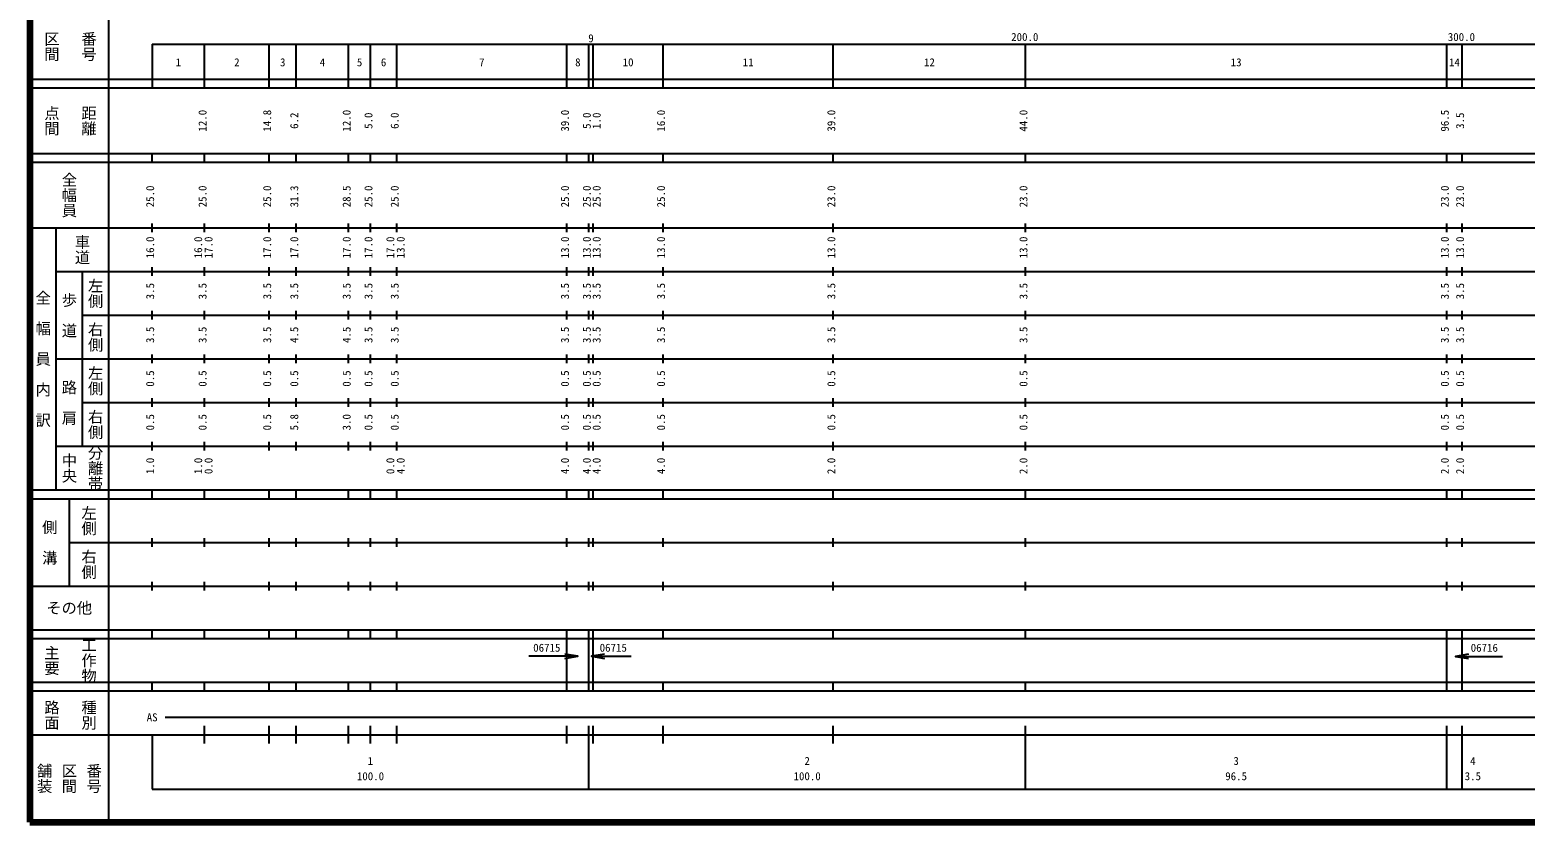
# Model space of a CAD drawing. Units: millimetres on the paper, enlarged 1000 times. Extents: x 40000 to 680000, y 20000 to 380000.
# Drawn here: x 40000 to 382429, y 20000 to 201279 of the extents above; entities that cross this region are included whole.
import ezdxf
from ezdxf.enums import TextEntityAlignment as Align

# ---------------------------------------------------------------- set-up
doc = ezdxf.new("R2010")
doc.units = ezdxf.units.MM
doc.header["$LTSCALE"] = 1000
for name, color, linetype, lineweight in [('M-BGD-EXST', 7, 'Continuous', 25), ('M-TTL', 2, 'Continuous', 140), ('M-TTL-BAND', 7, 'Continuous', 25)]:
    doc.layers.add(name, color=color, linetype=linetype, lineweight=lineweight)
doc.styles.add('@ＭＳ ゴシック', font='')
doc.styles.add('ＭＳ ゴシック', font='')
doc.styles.get('@ＭＳ ゴシック').set_extended_font_data('@MS Gothic')
doc.styles.get('ＭＳ ゴシック').set_extended_font_data('MS Gothic')

# ---------------------------------------------------------------- blocks, each defined once
blk = doc.blocks.new('open_arrow')
at = {"color": 0, "linetype": 'Continuous', "lineweight": -2}
blk.add_lwpolyline([(7.5, 1.25), (0, 0), (7.5, -1.25)], dxfattribs=at)

msp = doc.modelspace()

# ---------------------------------------------------------------- linework, layer by layer
at = {"layer": 'M-BGD-EXST'}
for p, q in [((165524, 57936), (154264, 57936)), ((168604, 57936), (177737, 57936)), ((366498, 57925), (377221, 57925))]:
    msp.add_line(p, q, dxfattribs=at)
at = {"layer": 'M-TTL'}
for p, q in [((40000, 380000), (40000, 20000)), ((40000, 20000), (680000, 20000))]:
    msp.add_line(p, q, dxfattribs=at)
at = {"layer": 'M-TTL-BAND'}
for p, q in [((58000, 370000), (58000, 20000)), ((68000, 198000), (579000, 198000)), ((68000, 198000), (68000, 188000)), ((80000, 188000), (80000, 198000)), ((94800, 188000), (94800, 198000)), ((101000, 188000), (101000, 198000)), ((113000, 188000), (113000, 198000)), ((118000, 188000), (118000, 198000)), ((124000, 188000), (124000, 198000)), ((163000, 188000), (163000, 198000)), ((168000, 188000), (168000, 198000)), ((169000, 188000), (169000, 198000)), ((185000, 188000), (185000, 198000)), ((224000, 188000), (224000, 198000)), ((268000, 188000), (268000, 198000)), ((364500, 188000), (364500, 198000)), ((368000, 188000), (368000, 198000)), ((40000, 190000), (579000, 190000)), ((40000, 188000), (579000, 188000)), ((40000, 173000), (579000, 173000)), ((68000, 171000), (68000, 173000)), ((80000, 171000), (80000, 173000)), ((94800, 171000), (94800, 173000)), ((101000, 171000), (101000, 173000)), ((113000, 171000), (113000, 173000)), ((118000, 171000), (118000, 173000)), ((124000, 171000), (124000, 173000)), ((163000, 171000), (163000, 173000)), ((168000, 171000), (168000, 173000)), ((169000, 171000), (169000, 173000)), ((185000, 171000), (185000, 173000)), ((224000, 171000), (224000, 173000)), ((268000, 171000), (268000, 173000)), ((364500, 171000), (364500, 173000)), ((368000, 171000), (368000, 173000)), ((40000, 171000), (579000, 171000)), ((40000, 156000), (579000, 156000)), ((46000, 96000), (46000, 156000)), ((68000, 155000), (68000, 157000)), ((80000, 155000), (80000, 157000)), ((94800, 155000), (94800, 157000)), ((101000, 155000), (101000, 157000)), ((113000, 155000), (113000, 157000)), ((118000, 155000), (118000, 157000)), ((124000, 155000), (124000, 157000)), ((163000, 155000), (163000, 157000)), ((168000, 155000), (168000, 157000)), ((169000, 155000), (169000, 157000)), ((185000, 155000), (185000, 157000)), ((224000, 155000), (224000, 157000)), ((268000, 155000), (268000, 157000)), ((364500, 155000), (364500, 157000)), ((368000, 155000), (368000, 157000)), ((46000, 146000), (579000, 146000)), ((52000, 146000), (52000, 106000)), ((68000, 145000), (68000, 147000)), ((80000, 145000), (80000, 147000)), ((94800, 145000), (94800, 147000)), ((101000, 145000), (101000, 147000)), ((113000, 145000), (113000, 147000)), ((118000, 145000), (118000, 147000)), ((124000, 145000), (124000, 147000)), ((163000, 145000), (163000, 147000)), ((168000, 145000), (168000, 147000)), ((169000, 145000), (169000, 147000)), ((185000, 145000), (185000, 147000)), ((224000, 145000), (224000, 147000)), ((268000, 145000), (268000, 147000)), ((364500, 145000), (364500, 147000)), ((368000, 145000), (368000, 147000)), ((68000, 135000), (68000, 137000)), ((80000, 135000), (80000, 137000)), ((94800, 135000), (94800, 137000)), ((101000, 135000), (101000, 137000)), ((113000, 135000), (113000, 137000)), ((118000, 135000), (118000, 137000)), ((124000, 135000), (124000, 137000)), ((163000, 135000), (163000, 137000)), ((168000, 135000), (168000, 137000)), ((169000, 135000), (169000, 137000)), ((185000, 135000), (185000, 137000)), ((224000, 135000), (224000, 137000)), ((268000, 135000), (268000, 137000)), ((364500, 135000), (364500, 137000)), ((368000, 135000), (368000, 137000)), ((52000, 136000), (579000, 136000)), ((68000, 125000), (68000, 127000)), ((80000, 125000), (80000, 127000)), ((94800, 125000), (94800, 127000)), ((101000, 125000), (101000, 127000)), ((113000, 125000), (113000, 127000)), ((118000, 125000), (118000, 127000)), ((124000, 125000), (124000, 127000)), ((163000, 125000), (163000, 127000)), ((168000, 125000), (168000, 127000)), ((169000, 125000), (169000, 127000)), ((185000, 125000), (185000, 127000)), ((224000, 125000), (224000, 127000)), ((268000, 125000), (268000, 127000)), ((364500, 125000), (364500, 127000)), ((368000, 125000), (368000, 127000)), ((46000, 126000), (579000, 126000)), ((68000, 115000), (68000, 117000)), ((80000, 115000), (80000, 117000)), ((94800, 115000), (94800, 117000)), ((101000, 115000), (101000, 117000)), ((113000, 115000), (113000, 117000)), ((118000, 115000), (118000, 117000)), ((124000, 115000), (124000, 117000)), ((163000, 115000), (163000, 117000)), ((168000, 115000), (168000, 117000)), ((169000, 115000), (169000, 117000)), ((185000, 115000), (185000, 117000)), ((224000, 115000), (224000, 117000)), ((268000, 115000), (268000, 117000)), ((364500, 115000), (364500, 117000)), ((368000, 115000), (368000, 117000)), ((52000, 116000), (579000, 116000)), ((68000, 105000), (68000, 107000)), ((80000, 105000), (80000, 107000)), ((94800, 105000), (94800, 107000)), ((101000, 105000), (101000, 107000)), ((113000, 105000), (113000, 107000)), ((118000, 105000), (118000, 107000)), ((124000, 105000), (124000, 107000)), ((163000, 105000), (163000, 107000)), ((168000, 105000), (168000, 107000)), ((169000, 105000), (169000, 107000)), ((185000, 105000), (185000, 107000)), ((224000, 105000), (224000, 107000)), ((268000, 105000), (268000, 107000)), ((364500, 105000), (364500, 107000)), ((368000, 105000), (368000, 107000)), ((46000, 106000), (579000, 106000)), ((40000, 96000), (579000, 96000)), ((68000, 94000), (68000, 96000)), ((80000, 94000), (80000, 96000)), ((94800, 94000), (94800, 96000)), ((101000, 94000), (101000, 96000)), ((113000, 94000), (113000, 96000)), ((118000, 94000), (118000, 96000)), ((124000, 94000), (124000, 96000)), ((163000, 94000), (163000, 96000)), ((168000, 94000), (168000, 96000)), ((169000, 94000), (169000, 96000)), ((185000, 94000), (185000, 96000)), ((224000, 94000), (224000, 96000)), ((268000, 94000), (268000, 96000)), ((364500, 94000), (364500, 96000)), ((368000, 94000), (368000, 96000)), ((40000, 94000), (579000, 94000)), ((49000, 94000), (49000, 74000)), ((49000, 84000), (579000, 84000)), ((68000, 83000), (68000, 85000)), ((80000, 83000), (80000, 85000)), ((94800, 83000), (94800, 85000)), ((101000, 83000), (101000, 85000)), ((113000, 83000), (113000, 85000)), ((118000, 83000), (118000, 85000)), ((124000, 83000), (124000, 85000)), ((163000, 83000), (163000, 85000)), ((168000, 83000), (168000, 85000)), ((169000, 83000), (169000, 85000)), ((185000, 83000), (185000, 85000)), ((224000, 83000), (224000, 85000)), ((268000, 83000), (268000, 85000)), ((364500, 83000), (364500, 85000)), ((368000, 83000), (368000, 85000)), ((40000, 74000), (579000, 74000)), ((68000, 73000), (68000, 75000)), ((80000, 73000), (80000, 75000)), ((94800, 73000), (94800, 75000)), ((101000, 73000), (101000, 75000)), ((113000, 73000), (113000, 75000)), ((118000, 73000), (118000, 75000)), ((124000, 73000), (124000, 75000)), ((163000, 73000), (163000, 75000)), ((168000, 73000), (168000, 75000)), ((169000, 73000), (169000, 75000)), ((185000, 73000), (185000, 75000)), ((224000, 73000), (224000, 75000)), ((268000, 73000), (268000, 75000)), ((364500, 73000), (364500, 75000)), ((368000, 73000), (368000, 75000)), ((40000, 64000), (579000, 64000)), ((40000, 62000), (579000, 62000)), ((68000, 62000), (68000, 64000)), ((80000, 62000), (80000, 64000)), ((94800, 62000), (94800, 64000)), ((101000, 62000), (101000, 64000)), ((113000, 62000), (113000, 64000)), ((118000, 62000), (118000, 64000)), ((124000, 62000), (124000, 64000)), ((163000, 62000), (163000, 64000)), ((163000, 52000), (163000, 62000)), ((168000, 62000), (168000, 64000)), ((168000, 52000), (168000, 62000)), ((168000, 52000), (168000, 62000)), ((169000, 62000), (169000, 64000)), ((169000, 52000), (169000, 62000)), ((185000, 62000), (185000, 64000)), ((224000, 62000), (224000, 64000)), ((268000, 62000), (268000, 64000)), ((364500, 62000), (364500, 64000)), ((364500, 52000), (364500, 62000)), ((368000, 62000), (368000, 64000)), ((368000, 52000), (368000, 62000)), ((368000, 52000), (368000, 62000)), ((40000, 52000), (579000, 52000)), ((68000, 50000), (68000, 52000)), ((80000, 50000), (80000, 52000)), ((94800, 50000), (94800, 52000)), ((101000, 50000), (101000, 52000)), ((113000, 50000), (113000, 52000)), ((118000, 50000), (118000, 52000)), ((124000, 50000), (124000, 52000)), ((163000, 50000), (163000, 52000)), ((168000, 50000), (168000, 52000)), ((169000, 50000), (169000, 52000)), ((185000, 50000), (185000, 52000)), ((224000, 50000), (224000, 52000)), ((268000, 50000), (268000, 52000)), ((364500, 50000), (364500, 52000)), ((368000, 50000), (368000, 52000)), ((40000, 50000), (579000, 50000)), ((71000, 44000), (565000, 44000)), ((80000, 38000), (80000, 42000)), ((94800, 38000), (94800, 42000)), ((101000, 38000), (101000, 42000)), ((113000, 38000), (113000, 42000)), ((118000, 38000), (118000, 42000)), ((124000, 38000), (124000, 42000)), ((163000, 38000), (163000, 42000)), ((168000, 27500), (168000, 42000)), ((169000, 38000), (169000, 42000)), ((185000, 38000), (185000, 42000)), ((224000, 38000), (224000, 42000)), ((268000, 27500), (268000, 42000)), ((364500, 27500), (364500, 42000)), ((368000, 27500), (368000, 42000)), ((40000, 40000), (579000, 40000)), ((68000, 40000), (68000, 27500)), ((68000, 27500), (579000, 27500))]:
    msp.add_line(p, q, dxfattribs=at)

# ---------------------------------------------------------------- block references
at = {"layer": 'M-BGD-EXST', "xscale": 400, "yscale": 400, "rotation": 180}
msp.add_blockref('open_arrow', (165524, 57936), dxfattribs=at)
at = {"layer": 'M-BGD-EXST', "xscale": 400, "yscale": 400}
for p in [(168604, 57936), (366498, 57925)]:
    msp.add_blockref('open_arrow', p, dxfattribs=at)

# ---------------------------------------------------------------- texts
at = {"layer": 'M-BGD-EXST', "style": 'ＭＳ ゴシック'}
for s, p in [('06715', (155264, 58436)), ('06715', (170487, 58436)), ('06716', (369971, 58425))]:
    msp.add_text(s, height=1833, dxfattribs=at).set_placement(p, align=Align.BOTTOM_LEFT)
at = {"layer": 'M-TTL-BAND', "style": '@ＭＳ ゴシック'}
for s, p in [('区間', (45000, 197500)), ('番号', (53500, 197500)), ('点間', (45000, 180500)), ('距離', (53500, 180500)), ('全幅員', (49000, 163500)), ('車道', (52000, 151000)), ('左側', (55000, 141000)), ('全\u3000幅\u3000員\u3000内\u3000訳', (43000, 126000)), ('歩\u3000道', (49000, 136000)), ('右側', (55000, 131000)), ('左側', (55000, 121000)), ('路\u3000肩', (49000, 116000)), ('右側', (55000, 111000)), ('中央', (49000, 101000)), ('分離帯', (55000, 101000)), ('側\u3000溝', (44500, 84000)), ('左側', (53500, 89000)), ('右側', (53500, 79000)), ('工作物', (53500, 57000)), ('主要', (45000, 57000)), ('路面', (45000, 44500)), ('種別', (53500, 44500)), ('舗装', (43333, 30000)), ('区間', (49000, 30000)), ('番号', (54667, 30000))]:
    msp.add_text(s, height=2566, rotation=270, dxfattribs=at).set_placement(p, align=Align.MIDDLE_CENTER)
at = {"layer": 'M-TTL-BAND', "style": 'ＭＳ ゴシック'}
for s, p in [('9', (168500, 197906)), ('200.0', (267844, 198195)), ('300.0', (367844, 198195)), ('1', (74000, 192405)), ('2', (87400, 192405)), ('3', (97900, 192405)), ('4', (107000, 192405)), ('5', (115500, 192405)), ('6', (121000, 192405)), ('7', (143500, 192405)), ('8', (165500, 192405)), ('10', (177000, 192405)), ('11', (204500, 192405)), ('12', (246000, 192405)), ('13', (316250, 192405)), ('14', (366250, 192405)), ('AS', (68000, 42500)), ('1', (118000, 32523)), ('2', (218000, 32523)), ('3', (316250, 32523)), ('4', (370464, 32523)), ('100.0', (118000, 29033)), ('100.0', (218000, 29033)), ('96.5', (316250, 29033)), ('3.5', (370464, 29033))]:
    msp.add_text(s, height=1833, dxfattribs=at).set_placement(p, align=Align.BOTTOM_CENTER)
for s, p in [('12.0', (81000, 180500)), ('14.8', (95800, 180500)), ('6.2', (102000, 180500)), ('12.0', (114000, 180500)), ('5.0', (119000, 180500)), ('6.0', (125000, 180500)), ('39.0', (164000, 180500)), ('5.0', (169000, 180500)), ('1.0', (171250, 180500)), ('16.0', (186000, 180500)), ('39.0', (225000, 180500)), ('44.0', (269000, 180500)), ('96.5', (365500, 180500)), ('3.5', (369000, 180500)), ('25.0', (69000, 163174)), ('25.0', (81000, 163174)), ('25.0', (95800, 163174)), ('31.3', (102000, 163174)), ('28.5', (114000, 163174)), ('25.0', (119000, 163174)), ('25.0', (125000, 163174)), ('25.0', (164000, 163174)), ('25.0', (169000, 163174)), ('25.0', (171250, 163174)), ('25.0', (186000, 163174)), ('23.0', (225000, 163174)), ('23.0', (269000, 163174)), ('23.0', (365500, 163174)), ('23.0', (369000, 163174)), ('16.0', (69000, 151500)), ('16.0', (80000, 151500)), ('17.0', (82370, 151500)), ('17.0', (95800, 151500)), ('17.0', (102000, 151500)), ('17.0', (114000, 151500)), ('17.0', (119000, 151500)), ('17.0', (124000, 151500)), ('13.0', (126370, 151500)), ('13.0', (164000, 151500)), ('13.0', (169000, 151500)), ('13.0', (171250, 151500)), ('13.0', (186000, 151500)), ('13.0', (225000, 151500)), ('13.0', (269000, 151500)), ('13.0', (365500, 151500)), ('13.0', (369000, 151500)), ('3.5', (69000, 141500)), ('3.5', (81000, 141500)), ('3.5', (95800, 141500)), ('3.5', (102000, 141500)), ('3.5', (114000, 141500)), ('3.5', (119000, 141500)), ('3.5', (125000, 141500)), ('3.5', (164000, 141500)), ('3.5', (169000, 141500)), ('3.5', (171250, 141500)), ('3.5', (186000, 141500)), ('3.5', (225000, 141500)), ('3.5', (269000, 141500)), ('3.5', (365500, 141500)), ('3.5', (369000, 141500)), ('3.5', (69000, 131500)), ('3.5', (81000, 131500)), ('3.5', (95800, 131500)), ('4.5', (102000, 131500)), ('4.5', (114000, 131500)), ('3.5', (119000, 131500)), ('3.5', (125000, 131500)), ('3.5', (164000, 131500)), ('3.5', (169000, 131500)), ('3.5', (171250, 131500)), ('3.5', (186000, 131500)), ('3.5', (225000, 131500)), ('3.5', (269000, 131500)), ('3.5', (365500, 131500)), ('3.5', (369000, 131500)), ('0.5', (69000, 121500)), ('0.5', (81000, 121500)), ('0.5', (95800, 121500)), ('0.5', (102000, 121500)), ('0.5', (114000, 121500)), ('0.5', (119000, 121500)), ('0.5', (125000, 121500)), ('0.5', (164000, 121500)), ('0.5', (169000, 121500)), ('0.5', (171250, 121500)), ('0.5', (186000, 121500)), ('0.5', (225000, 121500)), ('0.5', (269000, 121500)), ('0.5', (365500, 121500)), ('0.5', (369000, 121500)), ('0.5', (69000, 111500)), ('0.5', (81000, 111500)), ('0.5', (95800, 111500)), ('5.8', (102000, 111500)), ('3.0', (114000, 111500)), ('0.5', (119000, 111500)), ('0.5', (125000, 111500)), ('0.5', (164000, 111500)), ('0.5', (169000, 111500)), ('0.5', (171250, 111500)), ('0.5', (186000, 111500)), ('0.5', (225000, 111500)), ('0.5', (269000, 111500)), ('0.5', (365500, 111500)), ('0.5', (369000, 111500)), ('1.0', (69000, 101500)), ('1.0', (80000, 101500)), ('0.0', (82370, 101500)), ('0.0', (124000, 101500)), ('4.0', (126370, 101500)), ('4.0', (164000, 101500)), ('4.0', (169000, 101500)), ('4.0', (171250, 101500)), ('4.0', (186000, 101500)), ('2.0', (225000, 101500)), ('2.0', (269000, 101500)), ('2.0', (365500, 101500)), ('2.0', (369000, 101500))]:
    msp.add_text(s, height=1833, rotation=90, dxfattribs=at).set_placement(p, align=Align.BOTTOM_CENTER)
msp.add_text('その他', height=2566, dxfattribs=at).set_placement((49000, 69000), align=Align.MIDDLE_CENTER)

doc.saveas('drawing.dxf')
